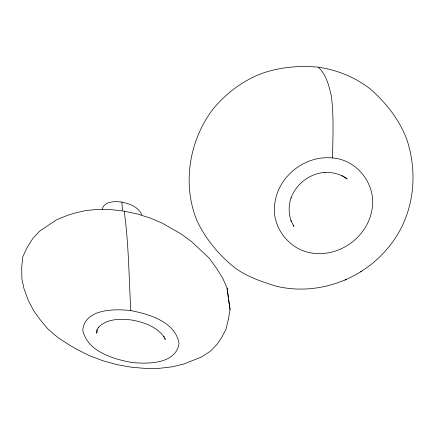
<?xml version="1.0" encoding="UTF-8"?>
<svg xmlns="http://www.w3.org/2000/svg" width="435" height="435" viewBox="0 0 435 435"><rect width="100%" height="100%" fill="white"/><g stroke="black" fill="none" stroke-linecap="round" stroke-linejoin="round"><path stroke-width="0.65" d="M332.541 157.97C305.876 155.05 279.319 175.202 275.078 201.715C270.157 226.635 290.074 252.034 315.391 253.404C341.257 255.736 366.765 236.586 371.691 211.073C377.471 186.126 358.092 159.819 332.541 157.97C332.857 137.449 333.901 116.836 331.426 96.407C329.001 85.978 326.467 74.744 318.3 67.186C297.502 65.239 276.285 67.376 256.884 75.413C239.44 83.264 224.166 95.189 212.22 110.12C188.964 141.522 181.966 185.19 197.343 221.529C206.516 240.218 220.153 256.677 236.776 269.194C248.651 277.247 262.131 281.853 275.73 286.045C315.935 296.11 360.316 280.618 386.922 249.184L387.808 248.151C413.158 218.158 418.948 177.154 407.095 140.304C399.868 120.152 386.285 103.084 370.354 89.05C355.232 77.278 337.228 69.943 318.3 67.186M102.143 209.599C103.742 201.144 115.177 201.068 121.898 202.128C129.603 203.678 138.618 207.044 141.815 214.879M97.038 329.567L96.7 333.248L97.114 330.056L98.593 327.109M227.081 288.171L230.055 309.715L228.424 319.083L226.015 329.306L221.562 337.593L216.951 344.466L210.219 351.366L201.106 357.157L183.777 364.019L172.206 366.819L159.373 368.32L145.622 368.445L131.348 367.211L116.961 364.617L102.867 360.745L89.501 355.683L77.251 349.577L69.866 345.341L57.724 337.429L47.66 328.751L40.047 319.562L33.745 310.846L28.476 300.792L24.11 289.128L21.853 278.753L21.75 266.78L22.756 256.857L27.062 247.694L32.652 238.728L39.628 231.115L56.691 219.708L67.55 215.33L74.738 213.074L85.7 210.562L97.859 209.382L110.822 209.588L124.165 211.144L137.465 214.009L150.303 218.065L162.282 223.193L180.933 233.851L191.514 241.555L209.143 258.091L216.005 267.568L222.687 278.068L227.081 288.171L228.457 298.024M98.196 327.789C106.222 318.616 119.957 318.697 131.125 319.932C143.414 322.009 156.638 326.511 164.164 337.076L163.658 336.277L165.235 339.615L164.974 338.387M360.767 271.832L361.534 271.413M344.868 280.183L346.608 279.259M130.804 310.59C114.873 308.747 85.032 308.616 82.77 329.996C87.114 351.518 113.198 359.098 131.979 362.507C147.905 364.084 175.985 364.171 179.041 343.46C175.43 321.911 149.292 314.162 130.804 310.59C128.885 277.459 128.836 244.024 124.165 211.144M342.051 175.55L347.195 178.992C340.681 174.158 332.514 171.95 324.45 172.429L324.814 172.391C309.791 173.5 296.072 183.918 290.993 198.099L291.075 197.794C288.497 205.396 288.443 213.792 291.325 221.312M293.179 225.058L293.984 226.488L290.836 220.496M228.679 299.829L230.055 309.715M121.898 202.128L122.447 210.366"/></g></svg>
